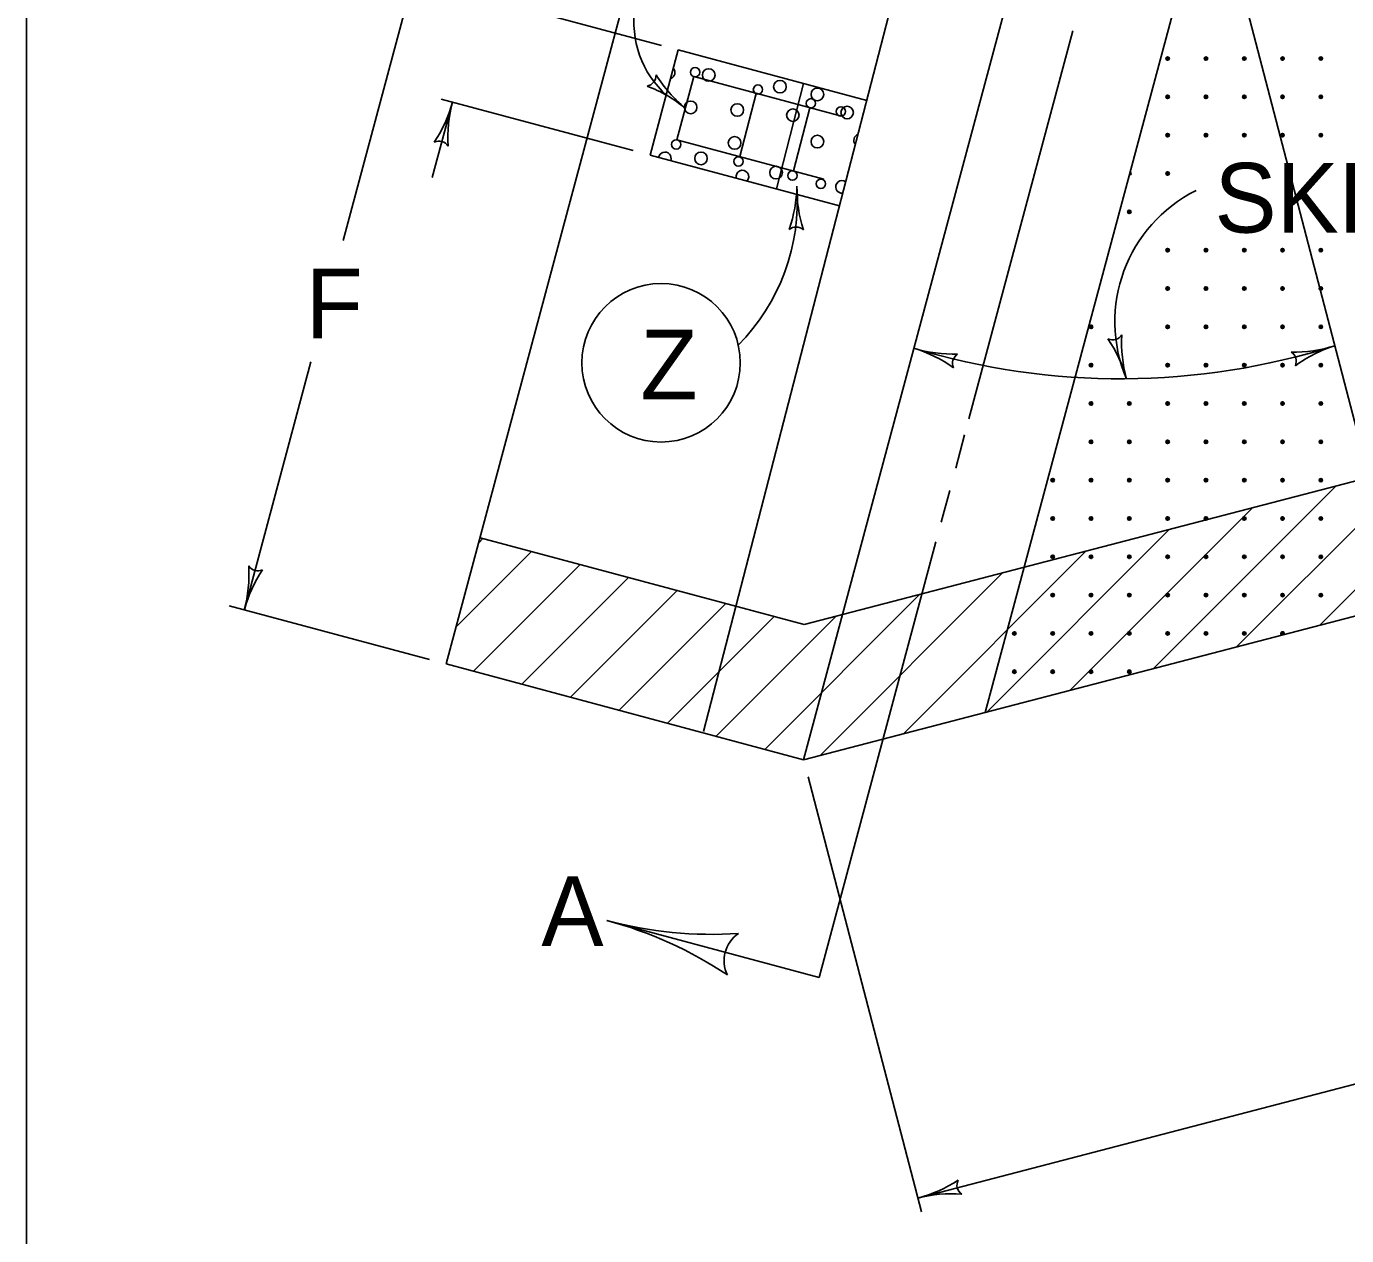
# Model space of a CAD drawing. Extents: x 1007 to 1035.5, y 1000.5 to 1021.5.
# Drawn here: x 1007 to 1010.791, y 1013.816 to 1017.286 of the extents above; entities that cross this region are included whole.
import ezdxf

# ---------------------------------------------------------------- set-up
doc = ezdxf.new("R2010")
doc.units = 0
for name, color, linetype in [('Level 1', 7, 'Continuous'), ('Level 10', 7, 'Continuous'), ('Level 11', 7, 'Continuous')]:
    doc.layers.add(name, color=color, linetype=linetype)

msp = doc.modelspace()

# ---------------------------------------------------------------- linework, layer by layer
at = {"layer": 'Level 1'}
for p, q in [((1008.2054, 1015.4563), (1009.5676, 1020.5399)), ((1008.9445, 1015.2629), (1010.1153, 1019.7899)), ((1007.9099, 1016.6718), (1008.5529, 1019.0716)), ((1009.2316, 1015.1813), (1010.1618, 1018.6526)), ((1010.1869, 1018.5558), (1011.1884, 1014.7125)), ((1009.7533, 1015.3172), (1010.5442, 1018.2687)), ((1008.8233, 1017.2315), (1008.2716, 1017.3795)), ((1009.7062, 1016.1602), (1010.0045, 1017.2736)), ((1008.7909, 1016.917), (1008.8718, 1017.2187)), ((1009.4128, 1017.0738), (1008.8718, 1017.2187)), ((1008.8675, 1016.9612), (1008.916, 1017.1421)), ((1009.3368, 1017.0293), (1008.916, 1017.1421)), ((1009.1535, 1016.8198), (1009.2317, 1017.1223)), ((1008.1653, 1016.8522), (1008.2234, 1017.0691)), ((1008.7425, 1016.9298), (1008.1908, 1017.0778)), ((1009.0483, 1016.9128), (1009.0953, 1017.0941)), ((1009.2023, 1016.8714), (1009.2493, 1017.0528)), ((1009.2898, 1016.848), (1008.8675, 1016.9612)), ((1009.2329, 1015.5692), (1014.5416, 1016.9525)), ((1009.3346, 1016.7713), (1008.7909, 1016.917)), ((1009.2316, 1015.1813), (1014.6853, 1016.6024)), ((1007.6258, 1015.6115), (1007.8165, 1016.3233)), ((1009.6682, 1016.0185), (1009.6937, 1016.1137)), ((1010.7134, 1015.5674), (1011.2375, 1016.0915)), ((1010.4745, 1015.5052), (1010.9986, 1016.0293)), ((1010.2353, 1015.4428), (1010.7594, 1015.9669)), ((1009.6266, 1015.8634), (1009.651, 1015.9546)), ((1009.9962, 1015.3805), (1010.5203, 1015.9047)), ((1008.2987, 1015.8042), (1008.3108, 1015.8163)), ((1009.2329, 1015.5692), (1008.3025, 1015.8185)), ((1009.7573, 1015.3183), (1010.2813, 1015.8423)), ((1008.234, 1015.5628), (1008.4501, 1015.7789)), ((1009.2764, 1014.5568), (1009.6114, 1015.8069)), ((1009.5181, 1015.2559), (1010.0423, 1015.7801)), ((1008.2833, 1015.4353), (1008.5896, 1015.7416)), ((1008.4227, 1015.398), (1008.7289, 1015.7043)), ((1009.2789, 1015.1936), (1009.8031, 1015.7178)), ((1008.5622, 1015.3607), (1008.8683, 1015.6668)), ((1008.157, 1015.4691), (1007.5818, 1015.6233)), ((1008.7016, 1015.3233), (1009.0078, 1015.6295)), ((1009.1198, 1015.2112), (1009.5642, 1015.6555)), ((1008.8409, 1015.2859), (1009.1472, 1015.5922)), ((1008.9804, 1015.2486), (1009.325, 1015.5932)), ((1008.2054, 1015.4563), (1009.2316, 1015.1813)), ((1009.2442, 1015.1328), (1009.5697, 1013.8839)), ((1009.2764, 1014.5568), (1008.6668, 1014.7201)), ((1009.5593, 1013.9232), (1012.1363, 1014.5947))]:
    msp.add_line(p, q, dxfattribs=at)
for centre, radius in [((1010.2768, 1017.194), 0.005), ((1010.2768, 1017.194), 0.0025), ((1010.3868, 1017.194), 0.005), ((1010.3868, 1017.194), 0.0025), ((1010.4968, 1017.194), 0.005), ((1010.4968, 1017.194), 0.0025), ((1010.6068, 1017.194), 0.005), ((1010.6068, 1017.194), 0.0025), ((1010.7168, 1017.194), 0.005), ((1010.7168, 1017.194), 0.0025), ((1008.9199, 1017.1549), 0.0134), ((1008.9593, 1017.1468), 0.0181), ((1009.1006, 1017.1049), 0.0134), ((1009.1635, 1017.1133), 0.0181), ((1009.2713, 1017.0911), 0.0181), ((1008.9073, 1017.0539), 0.0181), ((1009.041, 1017.0464), 0.0181), ((1009.2526, 1017.0655), 0.0134), ((1010.2768, 1017.084), 0.005), ((1010.2768, 1017.084), 0.0025), ((1010.3868, 1017.084), 0.005), ((1010.3868, 1017.084), 0.0025), ((1010.4968, 1017.084), 0.005), ((1010.4968, 1017.084), 0.0025), ((1010.6068, 1017.084), 0.005), ((1010.6068, 1017.084), 0.0025), ((1010.7168, 1017.084), 0.005), ((1010.7168, 1017.084), 0.0025), ((1009.2006, 1017.0316), 0.0181), ((1009.3387, 1017.0421), 0.0134), ((1009.3566, 1017.0391), 0.0181), ((1008.8657, 1016.9475), 0.0134), ((1009.0335, 1016.9519), 0.0181), ((1009.2713, 1016.9558), 0.0181), ((1010.2768, 1016.974), 0.005), ((1010.2768, 1016.974), 0.0025), ((1010.3868, 1016.974), 0.005), ((1010.3868, 1016.974), 0.0025), ((1010.4968, 1016.974), 0.005), ((1010.4968, 1016.974), 0.0025), ((1010.6068, 1016.974), 0.005), ((1010.6068, 1016.974), 0.0025), ((1010.7168, 1016.974), 0.005), ((1010.7168, 1016.974), 0.0025), ((1008.937, 1016.9074), 0.0181), ((1009.0443, 1016.8986), 0.0134), ((1009.1525, 1016.8666), 0.0181), ((1009.1994, 1016.8581), 0.0134), ((1009.2813, 1016.8347), 0.0134), ((1010.2768, 1016.864), 0.005), ((1010.2768, 1016.864), 0.0025), ((1010.1668, 1016.754), 0.005), ((1010.1668, 1016.754), 0.0025), ((1010.2768, 1016.644), 0.005), ((1010.2768, 1016.644), 0.0025), ((1010.3868, 1016.644), 0.005), ((1010.3868, 1016.644), 0.0025), ((1010.4968, 1016.644), 0.005), ((1010.4968, 1016.644), 0.0025), ((1010.6068, 1016.644), 0.005), ((1010.6068, 1016.644), 0.0025), ((1010.7168, 1016.644), 0.005), ((1010.7168, 1016.644), 0.0025), ((1008.8223, 1016.3208), 0.2274), ((1010.2768, 1016.534), 0.005), ((1010.2768, 1016.534), 0.0025), ((1010.3868, 1016.534), 0.005), ((1010.3868, 1016.534), 0.0025), ((1010.4968, 1016.534), 0.005), ((1010.4968, 1016.534), 0.0025), ((1010.6068, 1016.534), 0.005), ((1010.6068, 1016.534), 0.0025), ((1010.7168, 1016.534), 0.005), ((1010.7168, 1016.534), 0.0025), ((1010.0568, 1016.424), 0.005), ((1010.0568, 1016.424), 0.0025), ((1010.2768, 1016.424), 0.005), ((1010.2768, 1016.424), 0.0025), ((1010.3868, 1016.424), 0.005), ((1010.3868, 1016.424), 0.0025), ((1010.4968, 1016.424), 0.005), ((1010.4968, 1016.424), 0.0025), ((1010.6068, 1016.424), 0.005), ((1010.6068, 1016.424), 0.0025), ((1010.7168, 1016.424), 0.005), ((1010.7168, 1016.424), 0.0025), ((1010.0568, 1016.314), 0.005), ((1010.0568, 1016.314), 0.0025), ((1010.2768, 1016.314), 0.005), ((1010.2768, 1016.314), 0.0025), ((1010.3868, 1016.314), 0.005), ((1010.3868, 1016.314), 0.0025), ((1010.4968, 1016.314), 0.005), ((1010.4968, 1016.314), 0.0025), ((1010.6068, 1016.314), 0.005), ((1010.6068, 1016.314), 0.0025), ((1010.7168, 1016.314), 0.005), ((1010.7168, 1016.314), 0.0025), ((1010.0568, 1016.204), 0.005), ((1010.0568, 1016.204), 0.0025), ((1010.1668, 1016.204), 0.005), ((1010.1668, 1016.204), 0.0025), ((1010.2768, 1016.204), 0.005), ((1010.2768, 1016.204), 0.0025), ((1010.3868, 1016.204), 0.005), ((1010.3868, 1016.204), 0.0025), ((1010.4968, 1016.204), 0.005), ((1010.4968, 1016.204), 0.0025), ((1010.6068, 1016.204), 0.005), ((1010.6068, 1016.204), 0.0025), ((1010.7168, 1016.204), 0.005), ((1010.7168, 1016.204), 0.0025), ((1010.0568, 1016.094), 0.005), ((1010.0568, 1016.094), 0.0025), ((1010.1668, 1016.094), 0.005), ((1010.1668, 1016.094), 0.0025), ((1010.2768, 1016.094), 0.005), ((1010.2768, 1016.094), 0.0025), ((1010.3868, 1016.094), 0.005), ((1010.3868, 1016.094), 0.0025), ((1010.4968, 1016.094), 0.005), ((1010.4968, 1016.094), 0.0025), ((1010.6068, 1016.094), 0.005), ((1010.6068, 1016.094), 0.0025), ((1010.7168, 1016.094), 0.005), ((1010.7168, 1016.094), 0.0025), ((1009.9468, 1015.984), 0.005), ((1009.9468, 1015.984), 0.0025), ((1010.0568, 1015.984), 0.005), ((1010.0568, 1015.984), 0.0025), ((1010.1668, 1015.984), 0.005), ((1010.1668, 1015.984), 0.0025), ((1010.2768, 1015.984), 0.005), ((1010.2768, 1015.984), 0.0025), ((1010.3868, 1015.984), 0.005), ((1010.3868, 1015.984), 0.0025), ((1010.4968, 1015.984), 0.005), ((1010.4968, 1015.984), 0.0025), ((1010.6068, 1015.984), 0.005), ((1010.6068, 1015.984), 0.0025), ((1010.7168, 1015.984), 0.005), ((1010.7168, 1015.984), 0.0025), ((1009.9468, 1015.874), 0.005), ((1009.9468, 1015.874), 0.0025), ((1010.0568, 1015.874), 0.005), ((1010.0568, 1015.874), 0.0025), ((1010.1668, 1015.874), 0.005), ((1010.1668, 1015.874), 0.0025), ((1010.2768, 1015.874), 0.005), ((1010.2768, 1015.874), 0.0025), ((1010.3868, 1015.874), 0.005), ((1010.3868, 1015.874), 0.0025), ((1010.4968, 1015.874), 0.005), ((1010.4968, 1015.874), 0.0025), ((1010.6068, 1015.874), 0.005), ((1010.6068, 1015.874), 0.0025), ((1010.7168, 1015.874), 0.005), ((1010.7168, 1015.874), 0.0025), ((1009.9468, 1015.764), 0.005), ((1009.9468, 1015.764), 0.0025), ((1010.0568, 1015.764), 0.005), ((1010.0568, 1015.764), 0.0025), ((1010.1668, 1015.764), 0.005), ((1010.1668, 1015.764), 0.0025), ((1010.2768, 1015.764), 0.005), ((1010.2768, 1015.764), 0.0025), ((1010.3868, 1015.764), 0.005), ((1010.3868, 1015.764), 0.0025), ((1010.4968, 1015.764), 0.005), ((1010.4968, 1015.764), 0.0025), ((1010.6068, 1015.764), 0.005), ((1010.6068, 1015.764), 0.0025), ((1010.7168, 1015.764), 0.005), ((1010.7168, 1015.764), 0.0025), ((1009.9468, 1015.654), 0.005), ((1009.9468, 1015.654), 0.0025), ((1010.0568, 1015.654), 0.005), ((1010.0568, 1015.654), 0.0025), ((1010.1668, 1015.654), 0.005), ((1010.1668, 1015.654), 0.0025), ((1010.2768, 1015.654), 0.005), ((1010.2768, 1015.654), 0.0025), ((1010.3868, 1015.654), 0.005), ((1010.3868, 1015.654), 0.0025), ((1010.4968, 1015.654), 0.005), ((1010.4968, 1015.654), 0.0025), ((1010.6068, 1015.654), 0.005), ((1010.6068, 1015.654), 0.0025), ((1010.7168, 1015.654), 0.005), ((1010.7168, 1015.654), 0.0025), ((1009.8368, 1015.544), 0.005), ((1009.8368, 1015.544), 0.0025), ((1009.9468, 1015.544), 0.005), ((1009.9468, 1015.544), 0.0025), ((1010.0568, 1015.544), 0.005), ((1010.0568, 1015.544), 0.0025), ((1010.1668, 1015.544), 0.005), ((1010.1668, 1015.544), 0.0025), ((1010.2768, 1015.544), 0.005), ((1010.2768, 1015.544), 0.0025), ((1010.3868, 1015.544), 0.005), ((1010.3868, 1015.544), 0.0025), ((1010.4968, 1015.544), 0.005), ((1010.4968, 1015.544), 0.0025), ((1010.6068, 1015.544), 0.0025), ((1009.8368, 1015.434), 0.005), ((1009.8368, 1015.434), 0.0025), ((1009.9468, 1015.434), 0.005), ((1009.9468, 1015.434), 0.0025), ((1010.0568, 1015.434), 0.005), ((1010.0568, 1015.434), 0.0025), ((1010.1668, 1015.434), 0.005), ((1010.1668, 1015.434), 0.0025)]:
    msp.add_circle(centre, radius, dxfattribs=at)
for centre, radius, start, end in [((1009.022, 1017.2969), 0.2776, 112.6429, 228.696), ((1008.7768, 1017.146), 0.0313, 279.4081, 1.5248), ((1009.1397, 1017.3539), 0.3909, 211.9807, 230.6274), ((1008.8441, 1017.1543), 0.0181, 288.6696, 41.3297), ((1008.6438, 1016.7494), 0.3909, 50.6335, 69.3023), ((1007.8458, 1017.1703), 0.3909, 326.3465, 344.9933), ((1008.601, 1016.9679), 0.3909, 164.9994, 183.6682), ((1008.601, 1016.9679), 0.3909, 164.9872, 164.9994), ((1008.6438, 1016.7494), 0.3909, 50.6213, 50.6335), ((1008.1849, 1016.9255), 0.0313, 33.774, 115.8907), ((1009.3938, 1016.9594), 0.0181, 109.8715, 221.1144), ((1008.833, 1016.9074), 0.0181, 339.8187, 170.1829), ((1009.0558, 1016.8554), 0.0181, 314.851, 195.1506), ((1009.3418, 1016.8258), 0.0181, 53.8686, 277.1173), ((1010.1668, 1016.864), 0.005, 265.2739, 64.7237), ((1010.1668, 1016.864), 0.0025, 275.8995, 54.0982), ((1008.6242, 1016.7854), 0.5896, 315.4006, 4.1283), ((1008.8214, 1016.8338), 0.3909, 340.4729, 359.1196), ((1009.6031, 1016.8219), 0.3909, 179.1135, 179.1258), ((1009.6031, 1016.8219), 0.3909, 179.1258, 197.7945), ((1010.5458, 1016.4387), 0.4204, 116.4909, 202.9509), ((1009.2099, 1016.6792), 0.0313, 47.9004, 130.017), ((1010.1191, 1016.4181), 0.0313, 244.2054, 326.3221), ((1009.7818, 1016.1707), 0.3909, 15.4308, 34.0996), ((1010.5355, 1016.3788), 0.3909, 176.7779, 195.4247), ((1009.6615, 1016.7366), 0.3909, 253.1319, 253.1441), ((1010.1409, 1018.319), 2.0443, 253.1441, 287.5292), ((1009.6615, 1016.7366), 0.3909, 253.1441, 271.8129), ((1009.4347, 1015.9884), 0.3909, 54.4913, 73.138), ((1009.6904, 1016.3193), 0.0313, 121.9187, 204.0354), ((1010.6389, 1016.7424), 0.3909, 268.8764, 287.5231), ((1010.6148, 1016.3249), 0.0313, 336.3038, 58.4205), ((1010.8743, 1015.9968), 0.3909, 107.5292, 126.198), ((1010.8743, 1015.9968), 0.3909, 107.517, 107.5292), ((1009.7818, 1016.1707), 0.3909, 15.4186, 15.4308), ((1007.2481, 1015.7127), 0.3909, 345, 3.6688), ((1007.6643, 1015.7551), 0.0313, 213.7746, 295.8913), ((1008.0034, 1015.5103), 0.3909, 146.3471, 164.9939), ((1007.2481, 1015.7127), 0.3909, 344.9878, 345), ((1010.6068, 1015.544), 0.005, 316.4461, 252.7667), ((1008.97, 1015.852), 1.1719, 254.9901, 255.0023), ((1008.97, 1015.852), 1.1719, 255.0023, 273.6711), ((1008.3635, 1013.5881), 1.1719, 56.3495, 74.9962), ((1009.0972, 1014.6046), 0.0938, 123.7769, 205.8936), ((1009.4608, 1014.3015), 0.3909, 284.6058, 303.2746), ((1009.4608, 1014.3015), 0.3909, 284.6058, 303.2746), ((1009.7032, 1013.9606), 0.0313, 153.3804, 235.4971), ((1009.7032, 1013.9606), 0.0313, 153.3804, 235.4971), ((1009.4608, 1014.3015), 0.3909, 284.5936, 284.6058), ((1009.4608, 1014.3015), 0.3909, 284.5936, 284.6058), ((1009.6579, 1013.5449), 0.3909, 85.953, 104.5997), ((1009.6579, 1013.5449), 0.3909, 85.953, 104.5997)]:
    msp.add_arc(centre, radius, start, end, dxfattribs=at)
at = {"layer": 'Level 10'}
msp.add_line((1007, 1021.5), (1007, 1000.5), dxfattribs=at)
at = {"layer": 'Level 11'}
msp.add_lwpolyline([(1007, 1000.5), (1035.5, 1000.5), (1035.5, 1021.5), (1007, 1021.5)], close=True, dxfattribs=at)

# ---------------------------------------------------------------- texts
at = {"layer": 'Level 1'}
for s, p in [('SKEW + 15', (1010.4112, 1016.6945)), ('F', (1007.8023, 1016.3913)), ('Z', (1008.7633, 1016.2155)), ('A', (1008.4787, 1014.6472))]:
    msp.add_text(s, height=0.2, dxfattribs=at).set_placement(p)

doc.saveas('drawing.dxf')
